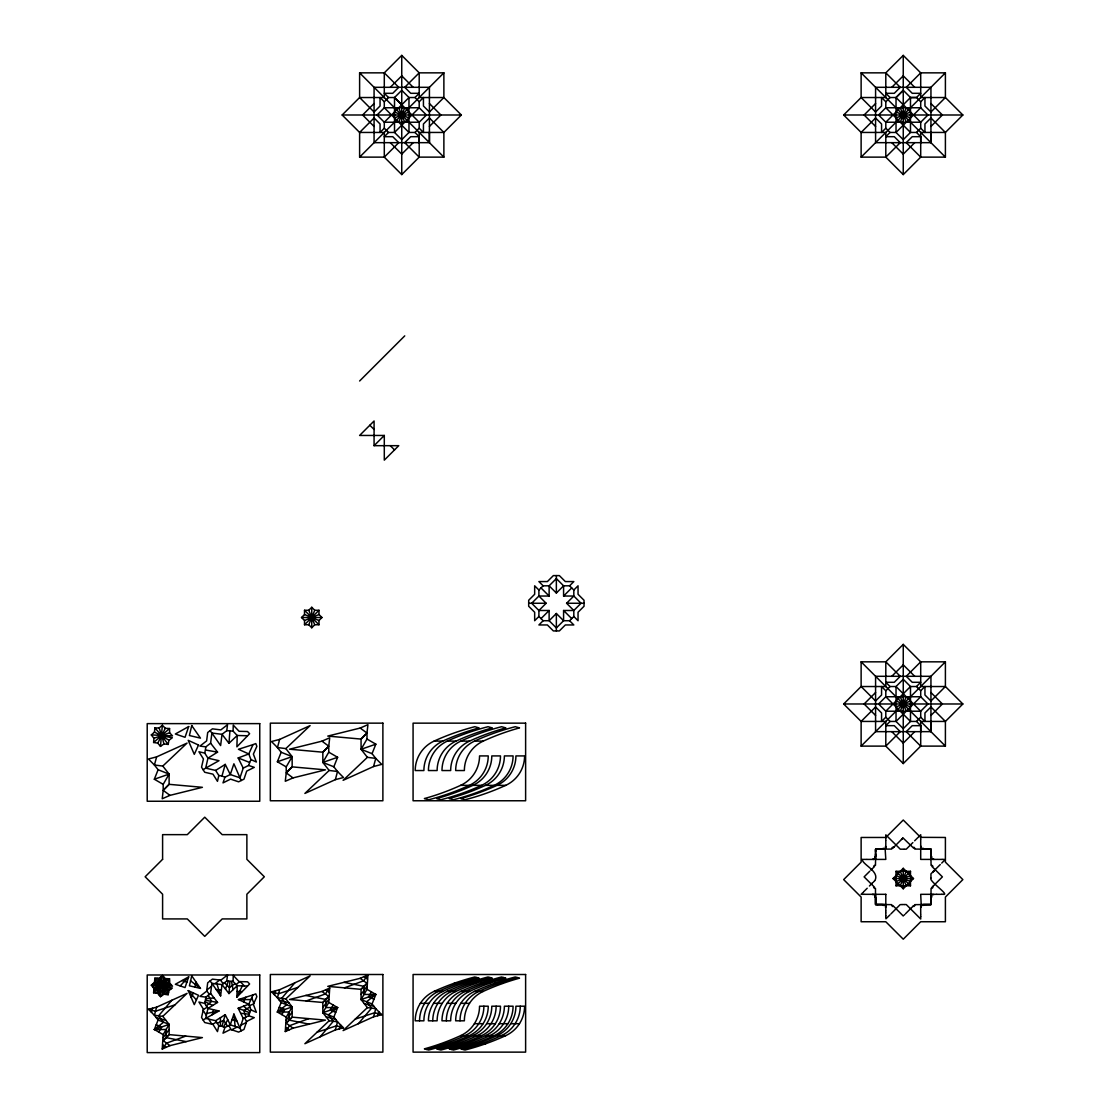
<?xml version="1.0" encoding="UTF-8"?>
<svg xmlns="http://www.w3.org/2000/svg" width="1108" height="1108" viewBox="0 0 1108 1108"><rect width="100%" height="100%" fill="white"/><g stroke="black" fill="none" stroke-linecap="round" stroke-linejoin="round"><path stroke-width="1.5" d="M384.296 101.77L384.296 107.767L377.066 114.997L384.296 122.226L384.296 128.209L388.534 132.448L394.517 132.448L401.747 139.677L408.977 132.448L414.974 132.448L419.198 128.209L419.198 122.226L426.428 114.997L419.198 107.767L419.198 101.77L414.974 97.532L408.977 97.532L384.296 122.226L419.198 122.226L394.517 97.532L388.534 97.532L384.296 101.77L380.058 97.532L380.058 106.008L374.075 111.991L359.615 97.532L359.615 72.851L384.296 72.851L401.747 55.4L419.198 72.851L443.879 72.851L443.879 97.532L461.344 114.997L443.879 132.448L443.879 157.128L419.198 157.128L401.747 174.579L384.296 157.128L384.296 132.448L359.615 132.448L359.615 157.128L384.296 157.128L398.755 142.669L392.758 136.686L384.296 136.686L388.534 132.448M419.198 142.669L419.198 136.686L414.974 132.448M429.419 142.669L429.419 87.31L374.075 87.31L374.075 142.669L429.419 142.669L429.419 132.448M538.904 590.038L538.904 596.035L531.674 603.264L538.904 610.494L538.904 616.477L543.142 620.715L549.125 620.715L556.355 627.945L563.584 620.715L569.581 620.715L573.819 616.477L573.819 610.494L581.049 603.264L573.819 596.035L573.819 590.038L569.581 585.813L563.584 585.813L556.355 578.584L549.125 585.813L543.142 585.813L538.904 590.038L534.665 585.813L534.665 594.276L528.682 600.273L528.682 606.256L534.665 612.253L534.665 620.715L538.904 616.477M549.125 596.035L549.125 585.813L556.355 593.043L563.584 585.813L563.584 596.035L573.819 596.035L566.59 603.264L573.819 610.494L563.584 610.494L563.584 620.715L556.355 613.486L549.125 620.715L549.125 610.494L538.904 610.494L546.133 603.264L538.904 596.035L549.125 596.035L541.023 587.933M875.472 888.339L875.569 904.543A20.415 20.401 -89.6 0 0 875.597 903.74L875.583 899.28M875.555 853.021L875.597 850.002A20.415 20.401 89.6 0 0 875.583 849.185L875.569 851.581M890.043 97.532L885.804 101.77L885.804 107.767L878.575 114.997L885.804 122.226L885.804 128.209L890.043 132.448L896.026 132.448L903.255 139.677L910.485 132.448L910.485 97.532L903.255 90.302L896.026 97.532L890.043 97.532L885.804 93.307L894.281 93.307L900.264 87.31L885.804 72.851L861.124 72.851L861.124 97.532L843.673 114.997L861.428 132.752M885.804 915.707L885.804 913.117M885.804 838.244L885.804 840.39M885.804 690.755L885.804 696.752L878.575 703.982L885.804 711.211L885.804 717.195L890.043 721.433L896.026 721.433L903.255 728.662L910.485 721.433L910.485 686.531L903.255 679.301L896.026 686.531L890.043 686.531L885.804 682.293L894.281 682.293L900.264 676.296L885.804 661.836L861.124 661.836L861.124 686.531L843.673 703.982L861.124 721.433L885.804 721.433L885.804 746.113L903.255 763.564L920.706 746.113L920.706 721.433L945.401 721.433L962.852 703.982L945.401 686.531L920.706 686.531L920.706 661.836L903.255 644.385L885.804 661.836L885.804 686.531L861.124 686.531L875.583 700.99L881.566 694.993L881.566 686.531L885.804 690.755L890.043 686.531M885.804 915.831L885.804 917.396M885.804 912.66L885.804 911.095M920.706 142.669L920.706 136.686L916.482 132.448L910.485 132.448L885.804 107.767L920.706 107.767L927.936 114.997L920.706 122.226L920.706 128.209L916.482 132.448M920.72 916.496L920.72 919.003L906.247 904.543L904.53 904.543M920.706 837.468L903.255 820.017L885.804 837.468L861.124 837.468L861.124 862.149L843.673 879.6L861.124 897.051L861.124 921.745L885.804 921.745L903.255 939.196L920.706 921.745L945.401 921.745L945.401 897.051L962.852 879.6L945.401 862.149L945.401 837.468L920.72 837.343L920.72 839.033M920.706 731.654L920.706 725.671L916.482 721.433L910.485 721.433L885.804 696.752L920.706 696.752L927.936 703.982L920.706 711.211L920.706 717.195L916.482 721.433M930.942 142.669L930.942 87.31L875.583 87.31L875.583 142.669L930.942 142.669L930.942 132.448M930.942 731.654L930.942 676.296L875.583 676.296L875.583 731.654L930.942 731.654L930.942 721.433M875.583 858.285L875.555 853.451M921.357 904.557L930.942 904.557L931.052 888.339M885.804 836.221L885.804 834.85L900.264 849.185L903.823 849.185M885.804 836.332L885.804 837.911M885.971 918.851L885.804 917.521M920.706 839.49L920.706 846.041M220.381 1026.036L220.437 1017.684M875.625 856.553L875.569 853.936M930.9 897.175L930.9 898.131M925.665 849.185L930.942 849.185A20.415 20.401 -89.6 0 0 930.914 850.002L931.052 865.39M930.9 855.598L930.9 856.553M930.955 901.801L930.928 898.477M930.928 855.251L930.942 849.185L914.737 849.074M875.583 899.114L875.625 897.175M885.832 847.911L885.818 846.526M885.818 907.092L885.832 905.818M920.693 905.818L920.706 914.017M930.928 902.605L930.928 903.74A20.415 20.401 89.6 0 0 930.942 904.543L914.737 904.654M885.818 907.577L885.804 910.651M920.706 846.166L920.693 847.911M233.082 731.141L233.248 725.144L239.079 731.294L247.541 731.529L249.605 733.704L236.904 746.82L237.209 735.49L233.082 731.141L226.766 730.657L222.029 734.327L211.891 733.039L210.063 730.671M233.082 981.425L233.248 975.428L239.079 981.577L247.541 981.799L249.605 983.973L236.904 997.103L237.209 985.76L233.082 981.425L226.766 980.94L222.029 984.61L211.891 983.322L210.063 980.954M875.569 858.769L875.472 865.39M160.48 746.39L162.364 725.269L165.327 728.288L169.552 728.538L169.621 732.776L172.502 735.864L151.325 734.936L153.929 738.274L153.61 742.499L157.793 743.122L160.48 746.39L163.942 743.939L168.139 744.438L168.942 740.283L172.336 737.734L161.893 735.864L154.469 732.097L151.325 734.936M160.729 976.937L160.494 982.187L157.045 978.239M160.48 996.674L162.364 975.552L165.327 978.572L169.552 978.821L169.621 983.045L172.502 986.148L151.325 985.206L153.929 988.558L153.61 992.782L157.793 993.391L160.48 996.674L163.942 994.222L168.139 994.721L168.942 990.566L172.336 988.017L161.893 986.148L154.469 982.38L151.325 985.206M163.859 977.076L163.624 982.325L167.419 978.696M203.124 769.728L205.673 768.135L207.944 758.163L204.772 753.094L205.88 746.847L210.603 743.177L211.891 733.039L220.617 745.573L222.029 734.327L228.982 743.288L237.209 735.49L247.43 735.754M203.124 1020.011L205.673 1018.418L207.944 1008.446L204.772 1003.377L205.88 997.131L210.603 993.46L211.891 983.322L220.617 995.857L222.029 984.61L228.982 993.571L237.209 985.76L247.43 986.037M229.896 731.238L228.982 743.288M228.982 993.571L229.896 981.522M154.469 732.097L154.898 727.887L159.137 728.011L162.364 725.269M154.469 982.38L154.898 978.17L159.137 978.295L162.364 975.552M169.967 1045.647L163.195 1040.62L169.122 1034.623L202.404 1037.6L169.967 1045.647L162.225 1049.041L163.181 1034.623L169.095 1024.388L162.793 1016.341L154.414 1015.302L148.444 1009.291L156.616 1007.158L187.072 993.364L162.793 1016.341M293.011 1028.182L286.238 1023.155L292.166 1017.144L325.461 1020.136L293.011 1028.182L285.282 1031.562L286.224 1017.158L292.138 1006.923L285.836 998.876L277.457 997.823L271.502 991.812L279.659 989.679L310.115 975.899L285.836 998.876M321.985 991.438L328.757 996.466L322.83 1002.477L289.534 999.485L321.985 991.438L329.713 988.045L328.771 1002.463L322.844 1012.698L329.159 1020.745L337.524 1021.784L343.494 1027.795L335.336 1029.928L304.88 1043.722L329.159 1020.745M360.211 978.309L366.983 983.35L361.056 989.347L327.76 986.355L360.211 978.309L367.939 974.929L366.997 989.333L361.083 999.568L367.385 1007.615L375.764 1008.668L381.72 1014.679L373.562 1016.812L343.106 1030.592L367.385 1007.615M226.766 730.657L227.514 724.715L220.824 729.909L212.417 728.842L207.695 732.513L206.628 740.906L199.939 746.1L205.88 746.847M226.766 980.94L227.514 974.998L220.824 980.178L212.417 979.126L207.695 982.796L206.628 991.189L199.939 996.383L205.88 997.131M159.123 995.012L159.829 989.804L155.716 993.087M162.225 995.427L162.931 990.22L166.02 994.472M167.114 987.09L166.74 989.181L163.292 991.688L159.081 991.134L156.422 987.796L156.796 983.558L159.995 980.76L164.247 980.94L167.197 984.029L167.197 986.148M210.603 743.177L217.556 752.138L207.944 758.163L218.996 760.697L205.673 768.135L215.631 770.42L218.816 775.489L217.473 781.334L212.971 774.16L204.717 772.262L201.545 767.193L203.429 758.938L198.928 751.764L204.772 753.094M212.334 1014.693L213.47 1009.72M210.603 993.46L217.556 1002.421L207.944 1008.446L218.996 1010.981L205.673 1018.418L215.631 1020.703L218.816 1025.773L217.473 1031.603L212.971 1024.429L204.717 1022.545L201.545 1017.476L203.429 1009.208L198.928 1002.034L204.772 1003.377M194.939 987.103L196.088 982.131M156.616 756.875L148.444 759.008L154.414 765.019L162.793 766.057L187.072 743.08L156.616 756.875L154.414 765.019L158.112 769.728L169.095 774.104L169.122 784.339L163.195 790.336L162.225 798.757L169.967 795.364L202.404 787.317L169.108 784.325L164.303 789.215M151.436 1012.296L152.53 1008.225M156.616 1007.158L154.414 1015.302L158.112 1020.011L169.095 1024.388L169.122 1034.623L163.929 1039.872M279.659 739.396L271.502 741.543L277.457 747.554L285.836 748.592L310.115 725.615L279.659 739.396L277.457 747.554L281.155 752.263L292.138 756.639L292.166 766.861L286.238 772.872L285.282 781.279L293.011 777.899L325.461 769.852L292.166 766.861L287.346 771.736M274.479 994.818L275.573 990.746M335.336 779.658L343.494 777.511L337.524 771.5L329.159 770.462L304.88 793.439L335.336 779.658L337.524 771.5L333.84 766.791L322.844 762.415L322.83 752.194L328.757 746.183L329.713 737.776L321.985 741.155L289.534 749.202L322.83 752.194L327.649 747.318M279.659 989.679L277.457 997.823L281.155 1002.546L292.138 1006.923L292.166 1017.144L286.972 1022.393M373.562 766.528L381.72 764.395L375.751 758.384L367.385 757.332L343.106 780.323L373.562 766.528L375.751 758.384L372.066 753.675L361.083 749.299L361.056 739.064L366.983 733.067L367.939 724.646L360.211 728.039L327.76 736.086L361.056 739.078L365.875 734.189M335.336 1029.928L337.524 1021.784L333.84 1017.075L322.844 1012.698L322.83 1002.477L328.01 997.214M339.408 1028.861L340.516 1024.789M373.562 1016.812L375.751 1008.668L372.066 1003.959L361.083 999.568L361.056 989.347L366.249 984.098M377.648 1015.745L378.742 1011.673M241.309 780.489L239.965 777.802L243.234 768.121L248.594 765.448L250.907 759.548L248.788 753.952L252.998 744.631L255.796 743.565L256.848 746.363L253.372 754.091L256.363 762.013L250.907 759.548M241.309 1030.772L239.965 1028.085L243.234 1018.39L248.594 1015.731L250.907 1009.831L248.788 1004.222L252.998 994.915L255.796 993.848L256.848 996.646L253.372 1004.374L256.363 1012.296L250.907 1009.831M218.816 775.489L221.96 776.015L225.243 764.395L230.284 774.547L239.965 777.802L233.899 763.8L230.284 774.547L224.924 777.207L223.013 782.885L230.589 779.118L238.622 781.819L243.982 779.159L246.682 771.126L254.272 767.359L248.594 765.448M218.816 1025.773L221.96 1026.299L225.243 1014.665L230.284 1024.831L239.965 1028.085L233.899 1014.083L230.284 1024.831L224.924 1027.49L223.013 1033.168L230.589 1029.401L238.622 1032.102L243.982 1029.443L246.682 1021.41L254.272 1017.643L248.594 1015.731M188.692 976.84L185.036 987.574L175.355 984.278L188.692 976.84L180.202 985.926M225.506 989.084L228.331 981.231M169.967 795.364L163.195 790.336L163.181 784.353L154.331 779.229L158.112 769.728M163.181 1034.623L154.331 1029.512L158.112 1020.011M293.011 777.899L286.238 772.872L286.224 766.875L277.374 761.764L281.155 752.263M333.84 766.791L337.621 757.29L328.771 752.18L328.757 746.183L321.985 741.155M372.066 753.675L375.847 744.174L366.997 739.05L366.983 733.067L360.211 728.039M286.224 1017.158L277.374 1012.033L281.155 1002.546M333.84 1017.075L337.621 1007.574L328.771 1002.463M372.066 1003.959L375.847 994.458L366.997 989.333M398.755 122.226L404.739 107.767M308.758 624.746L314.741 610.286L311.75 607.295L308.758 610.286L304.52 610.286L304.52 614.524L301.528 617.516L304.52 620.522L304.52 624.746L308.758 624.746L311.75 627.751L314.741 624.746L318.979 624.746L318.979 620.522L321.971 617.516L318.979 614.524L318.979 610.286L314.741 610.286M900.264 122.226L906.247 107.767M900.264 711.211L906.247 696.752M900.264 885.777L906.247 871.317M243.621 1001.895L245.727 997.242M157.793 743.122L165.327 728.288M157.793 993.391L165.327 978.572M191.255 997.615L193.374 992.962M236.904 997.103L242.32 985.898M163.181 784.353L169.095 774.104L162.793 766.057M286.224 766.875L292.138 756.639L285.836 748.592M158.749 1032.074L161.713 1026.95L156.214 1024.762M329.159 770.462L322.844 762.415L328.771 752.18M367.385 757.332L361.083 749.299L366.997 739.05M281.792 1014.596L284.756 1009.485L279.258 1007.297M333.189 1005.011L330.239 1010.136L335.724 1012.324M371.429 991.895L368.465 997.02L373.964 999.208M223.442 1026.894L227.763 1019.748M163.181 1037.628L169.108 1029.498M286.224 1020.149L292.152 1012.033M322.844 1007.587L328.757 999.458M361.07 994.458L366.997 986.342M162.225 1049.041L166.574 1043.14L185.756 1036.105M285.282 1031.562L289.617 1025.662L308.813 1018.64M329.713 988.045L325.364 993.945L306.182 1000.981M367.939 974.929L363.604 980.829L344.408 987.865M171.837 1000.261L158.596 1015.828L163.596 1022.199L154.331 1029.512L166.131 1029.512L166.158 1037.614L186.186 1041.631M294.894 982.782L281.654 998.35L286.653 1004.734L277.374 1012.033L289.174 1012.033L289.202 1020.149L309.229 1024.152M320.101 1036.825L333.342 1021.257L328.342 1014.886L337.621 1007.574L325.807 1007.574L325.794 999.471L305.766 995.455M358.327 1023.709L371.568 1008.141L366.568 1001.757L375.847 994.458L364.033 994.458L364.02 986.355L343.992 982.339M893.533 847.481L901.33 839.642M912.784 906.469L911.178 908.103M912.854 906.399L913.629 905.568M893.921 847.066L892.882 848.16M934.736 884.516L942.396 876.871L931.966 866.498M934.487 884.78L932.922 886.331M902.798 838.188L901.51 839.476L902.577 838.41M870.888 870.085L874.558 866.498M903.034 837.953L913.629 848.16M869.42 886.012L871.373 884.087L874.558 887.245M900.167 904.64L901.954 904.543M933.518 871.29L934.57 870.237L933.905 870.902M863.686 891.76L867.204 888.242M873.326 882.106L874.655 880.791M914.64 840.806L918.144 837.302M918.795 836.651L920.72 834.726L920.72 837.232M886.76 918.047L889.959 914.848M890.929 913.892L899.502 905.305M933.116 871.691L933.642 871.165L932.922 871.885M941.717 863.09L944.279 860.528M945.082 859.739L944.141 859.42M931.966 887.245L932.853 886.4M359.92 132.752L342.164 114.997L359.615 97.532L384.296 97.532L384.296 72.851L398.755 87.31L392.758 93.307L384.296 93.307L388.534 97.532M374.075 103.529L362.607 114.997L374.075 126.45M390.279 87.31L401.747 75.843L413.215 87.31M359.615 132.448L374.075 117.988L380.058 123.971L380.058 132.448L384.296 128.209M394.517 97.532L401.747 90.302L408.977 97.532L408.977 132.448L384.296 107.767L419.198 107.767L394.517 132.448L394.517 97.532L401.747 104.761M414.974 97.532L419.198 93.307L410.736 93.307L404.739 87.31L419.198 72.851L419.198 97.532L443.879 97.532L429.419 111.991L423.436 106.008L423.436 97.532L419.198 101.77M359.615 157.128L443.879 72.851M413.215 142.669L401.747 154.137L390.279 142.669M429.419 126.45L440.887 114.997L429.419 103.529M359.615 381L404.752 335.863M374.075 445.679L384.296 435.458L359.615 435.458L374.075 420.998L374.075 445.679L398.755 445.679L384.296 460.139L384.296 435.458M304.52 624.746L318.979 610.286M890.043 132.448L885.804 136.686L894.281 136.686L900.264 142.669L885.804 157.128L861.124 157.128L861.124 132.448L885.804 132.448L885.804 157.128L903.255 174.579L920.706 157.128L920.706 132.448L945.401 132.448L962.852 114.997L945.401 97.532L920.706 97.532L920.706 72.851L903.255 55.4L885.804 72.851L885.804 97.532L861.124 97.532L875.583 111.991L881.566 106.008L881.566 97.532L885.804 101.77M875.583 103.529L864.115 114.997L875.583 126.45M891.788 87.31L903.255 75.843L914.723 87.31M861.124 132.448L875.583 117.988L881.566 123.971L881.566 132.448L885.804 128.209M896.026 97.532L920.706 122.226L885.804 122.226L910.485 97.532L916.482 97.532L920.706 93.307L912.244 93.307L906.247 87.31L920.706 72.851L945.401 72.851L945.401 97.532L930.942 111.991L924.945 106.008L924.945 97.532L920.706 101.77L920.706 107.767L896.026 132.448L896.026 97.532L903.255 90.302M861.124 157.128L945.401 72.851M914.723 142.669L903.255 154.137L891.788 142.669M930.942 126.45L942.396 114.997L930.942 103.529M569.581 585.813L573.819 581.575L565.343 581.575L559.36 575.592L553.363 575.592L547.38 581.575L538.904 581.575L543.142 585.813M541.023 618.596L549.125 610.494M563.584 596.035L571.7 587.933M543.142 620.715L538.904 624.954L547.38 624.954L553.363 630.937L559.36 630.937L565.343 624.954L573.819 624.954L569.581 620.715M573.819 590.038L578.044 585.813L578.044 594.276L584.041 600.273L584.041 606.256L578.044 612.253L578.044 620.715L573.819 616.477M875.583 692.514L864.115 703.982L875.583 715.449M891.788 676.296L903.255 664.842L914.723 676.296M885.804 717.195L881.566 721.433L881.566 712.956L875.583 706.973L861.124 721.433L861.124 746.113L885.804 746.113L900.264 731.654L894.281 725.671L885.804 725.671L890.043 721.433M916.482 686.531L920.706 682.293L912.244 682.293L906.247 676.296L920.706 661.836L945.401 661.836L945.401 686.531L930.942 700.99L924.945 694.993L924.945 686.531L920.706 690.755L920.706 696.752L896.026 721.433L896.026 686.531L920.706 711.211L885.804 711.211L910.485 686.531L916.482 686.531L920.706 690.755M861.124 746.113L945.401 661.836M914.723 731.654L903.255 743.122L891.788 731.654M930.942 715.449L942.396 703.982L930.942 692.514M869.766 871.22L864.115 876.871L871.345 884.101M871.484 883.962L872.411 883.034M871.941 883.491L872.605 882.841M874.918 880.528C879.904 871.29 862.675 864.946 862.149 859.42M863.049 892.397L861.124 894.322L863.395 894.322M893.034 878.547L903.255 868.326L913.477 878.547L903.255 888.768L893.034 878.547L913.477 878.547M896.026 885.777L910.485 871.317L896.026 871.317L896.026 885.777L910.485 885.777L910.485 871.317M932.659 872.148L933.836 870.957M904.003 915.263L904.793 914.474M905.638 913.629L910.915 908.352M932.396 872.411L930.942 873.866L930.942 877.993M940.276 864.531L935.152 869.641M912.881 842.551L906.247 849.185L904.377 849.185M153.61 742.499L169.552 728.538M153.61 992.782L169.552 978.821M169.579 980.954L165.785 984.583L171.048 984.583M236.184 984.68L239.439 981.591M206.351 1005.912L211.614 1001.369L208.235 995.303M153.763 990.649L157.862 987.366L152.641 986.896M206.767 990.04L211.503 986.369M214.938 983.71L219.661 980.04M235.145 983.585L229.439 987.547L224.398 982.768M215.631 770.42L225.243 764.395M203.346 1009.568L207.154 1007.186M215.631 1020.703L225.243 1014.665M212.625 1024.36L216.434 1021.964M249.854 1007.034L243.802 1010.441L245.907 1017.061M231.697 1029.775L237.07 1027.102M240.948 1025.177L246.308 1022.518M217.223 1023.238L223.594 1020.482L227.597 1026.16M394.517 117.988L408.977 111.991M896.026 117.988L910.485 111.991M304.52 620.522L318.979 614.524M896.026 706.973L910.485 700.99M896.026 881.539L910.485 875.555M153.929 738.274L169.621 732.776M153.929 988.558L169.621 983.045M243.234 768.121L238.178 757.955L248.788 753.952L238.455 749.285L252.998 744.631M243.234 1018.39L238.178 1008.238L248.788 1004.222L238.455 999.568L252.998 994.915M249.328 1005.635L253.524 1004.042M154.331 779.229L169.095 774.104M277.374 761.764L292.138 756.639M322.844 762.415L337.621 757.29M361.083 749.299L375.847 744.174M154.331 1029.512L169.095 1024.388M277.374 1012.033L292.138 1006.923M322.844 1012.698L337.621 1007.574M361.083 999.568L375.847 994.458M174.925 1004.859L155.522 1011.23L148.444 1009.291M297.969 987.38L278.565 993.751L271.502 991.812M355.252 1019.111L374.656 1012.74L381.72 1014.679M317.013 1032.227L336.43 1025.856L343.494 1027.795M206.808 1013.432L218.996 1010.981M891.774 849.074L875.583 849.185L875.583 859.406L885.804 859.406L885.167 849.171M205.769 998.724L214.079 997.948M921.51 849.185L920.706 849.157L920.706 859.406L930.942 859.406L930.942 849.185A20.415 20.401 -0.4 0 1 930.124 849.199L921.828 849.185M883.076 904.516L875.735 904.543A20.415 20.401 -0.4 0 1 876.386 904.53L877.813 904.557M921.191 904.557L920.706 894.322L930.942 894.322L930.928 904.543A20.415 20.401 0.4 0 0 930.124 904.53L926.122 904.543M884.683 849.185L875.735 849.185A20.415 20.401 0.4 0 0 876.386 849.199L877.204 849.199M925.512 849.185L924.557 849.213M933.725 859.42L932.327 859.434M933.961 859.42L937.036 859.406M872.55 894.308L874.309 894.295M874.198 859.434L872.91 859.434M872.439 894.322L864.974 894.322M932.216 894.295L936.592 894.322M878.325 849.171L882.467 849.24M881.968 904.53L877.841 904.543M924.238 849.213L923.601 849.213M923.435 904.516L925.831 904.543M936.814 894.322L941.537 894.322M902.134 904.543L904.322 904.543M862.495 859.42L864.406 859.406M943.116 894.322C950.622 895.555 928.573 881.012 930.942 878.173M910.485 97.532L916.482 97.532L920.706 101.77M342.164 114.997L461.344 114.997M843.673 114.997L962.852 114.997M419.198 136.686L410.736 136.686L404.739 142.669L419.198 157.128L419.198 132.448L443.879 132.448L429.419 117.988L423.436 123.971L423.436 132.448L419.198 128.209M920.706 136.686L912.244 136.686L906.247 142.669L920.706 157.128L945.401 157.128L945.401 132.448L930.942 117.988L924.945 123.971L924.945 132.448L920.706 128.209M528.682 603.264L546.133 603.264M566.59 603.264L584.041 603.264M301.528 617.516L321.971 617.516M843.673 703.982L962.852 703.982M920.706 725.671L912.244 725.671L906.247 731.654L920.706 746.113L945.401 746.113L945.401 721.433L930.942 706.973L924.945 712.956L924.945 721.433L920.706 717.195M434.101 741.1L442.784 741.1A240.741 240.741 0 0 1 479.058 727.887L474.806 726.71A240.741 240.741 0 0 0 434.101 741.1A32.381 32.381 0 0 0 415.209 770.545L423.893 770.545A32.381 32.381 0 0 1 442.784 741.1M447.313 741.1L456.011 741.1A240.741 240.741 0 0 1 492.271 727.887L488.019 726.71A240.741 240.741 0 0 0 447.313 741.1A32.381 32.381 0 0 0 428.422 770.545L437.12 770.545A32.381 32.381 0 0 1 456.011 741.1M460.873 741.1L469.557 741.1A240.741 240.741 0 0 1 505.816 727.887L501.564 726.71A240.741 240.741 0 0 0 460.873 741.1A32.381 32.381 0 0 0 441.981 770.545L450.665 770.545A32.381 32.381 0 0 1 469.557 741.1M474.556 741.1L483.254 741.1A240.741 240.741 0 0 1 519.514 727.887L515.262 726.71A240.741 240.741 0 0 0 474.556 741.1A32.381 32.381 0 0 0 455.665 770.545L464.363 770.545A32.381 32.381 0 0 1 483.254 741.1M460.651 785.35L469.349 785.35A32.381 32.381 0 0 0 488.24 755.919L479.542 755.919A32.381 32.381 0 0 1 460.651 785.35A240.741 240.741 0 0 1 424.392 798.563L428.644 799.754A240.741 240.741 0 0 0 469.349 785.35M472.908 785.35L481.592 785.35A32.381 32.381 0 0 0 500.484 755.919L491.8 755.919A32.381 32.381 0 0 1 472.908 785.35A240.741 240.741 0 0 1 436.635 798.563L440.887 799.754A240.741 240.741 0 0 0 481.592 785.35M485.498 785.35L494.182 785.35A32.381 32.381 0 0 0 513.073 755.919L504.375 755.919A32.381 32.381 0 0 1 485.498 785.35A240.741 240.741 0 0 1 449.225 798.563L453.477 799.754A240.741 240.741 0 0 0 494.182 785.35M497.021 785.35L505.719 785.35A32.381 32.381 0 0 0 524.596 755.919L515.913 755.919A32.381 32.381 0 0 1 497.021 785.35A240.741 240.741 0 0 1 460.762 798.563L465.014 799.754A240.741 240.741 0 0 0 505.719 785.35M941.994 859.406L937.479 859.42M942.215 859.406L943.559 859.406M864.531 894.322L863.852 894.322M941.772 894.322L942.673 894.322M454.128 983.281L462.812 983.281M467.341 983.281L476.038 983.281M480.9 983.281L489.584 983.281M494.584 983.281L503.281 983.281M434.101 991.383L442.784 991.383A240.741 240.741 0 0 1 479.058 978.17L474.806 976.993A240.741 240.741 0 0 0 434.101 991.383A32.381 32.381 0 0 0 415.209 1020.814L423.893 1020.814A32.381 32.381 0 0 1 442.784 991.383M447.313 991.383L456.011 991.383A240.741 240.741 0 0 1 492.271 978.17L488.019 976.993A240.741 240.741 0 0 0 447.313 991.383A32.381 32.381 0 0 0 428.422 1020.814L437.12 1020.814A32.381 32.381 0 0 1 456.011 991.383M460.873 991.383L469.557 991.383A240.741 240.741 0 0 1 505.816 978.17L501.564 976.993A240.741 240.741 0 0 0 460.873 991.383A32.381 32.381 0 0 0 441.981 1020.814L450.665 1020.814A32.381 32.381 0 0 1 469.557 991.383M474.556 991.383L483.254 991.383A240.741 240.741 0 0 1 519.514 978.17L515.262 976.993A240.741 240.741 0 0 0 474.556 991.383A32.381 32.381 0 0 0 455.665 1020.814L464.363 1020.814A32.381 32.381 0 0 1 483.254 991.383M238.455 999.568L250.893 999.568M420.334 1003.336L429.031 1003.336M433.56 1003.336L442.244 1003.336M447.106 1003.336L455.79 1003.336M460.803 1003.336L469.487 1003.336M474.418 1023.695L483.102 1023.695M486.661 1023.695L495.359 1023.695M499.251 1023.695L507.935 1023.695M510.788 1023.695L519.472 1023.695M460.651 1035.634L469.349 1035.634A32.381 32.381 0 0 0 488.24 1006.202L479.542 1006.202A32.381 32.381 0 0 1 460.651 1035.634A240.741 240.741 0 0 1 424.392 1048.847L428.644 1050.024A240.741 240.741 0 0 0 469.349 1035.634M472.908 1035.634L481.592 1035.634A32.381 32.381 0 0 0 500.484 1006.202L491.8 1006.202A32.381 32.381 0 0 1 472.908 1035.634A240.741 240.741 0 0 1 436.635 1048.847L440.887 1050.024A240.741 240.741 0 0 0 481.592 1035.634M485.498 1035.634L494.182 1035.634A32.381 32.381 0 0 0 513.073 1006.202L504.375 1006.202A32.381 32.381 0 0 1 485.498 1035.634A240.741 240.741 0 0 1 449.225 1048.847L453.477 1050.024A240.741 240.741 0 0 0 494.182 1035.634M497.021 1035.634L505.719 1035.634A32.381 32.381 0 0 0 524.596 1006.202L515.913 1006.202A32.381 32.381 0 0 1 497.021 1035.634A240.741 240.741 0 0 1 460.762 1048.847L465.014 1050.024A240.741 240.741 0 0 0 505.719 1035.634M440.624 1043.75L449.322 1043.75M452.881 1043.75L461.565 1043.75M465.471 1043.75L474.155 1043.75M476.994 1043.75L485.692 1043.75M864.974 859.406L866.788 859.42M867.01 859.42L872.55 859.42M882.633 904.502L885.167 904.557M873.506 859.434L873.63 859.434A17.991 1.773 11.2 0 0 872.855 859.046M885.32 904.557L891.774 904.654M237.057 991.438L242.167 991.577M152.918 983.779L158.139 984.25L154.691 980.289M240.713 1013.321L249.009 1014.194M216.254 989.582L221.323 990.233M205.659 750.033L217.556 752.138M217.556 1002.421L205.659 1000.316M170.618 989.305L165.452 988.378L168.555 992.616M200.451 988.391L189.413 985.815L191.739 975.871L200.451 988.391L190.576 980.843M364.227 1003.599L373.908 1006.313M279.313 1000.192L288.994 1002.892M326.001 1016.715L335.682 1019.429M156.256 1017.656L165.937 1020.371M232.084 1019.457L236.932 1021.077M182.031 980.552L186.864 982.2M249.425 762.373L238.178 757.955M238.178 1008.238L249.425 1012.657M221.96 776.015L224.924 777.207M221.96 1026.299L224.924 1027.49M896.026 111.991L910.485 117.988M394.517 111.991L408.977 117.988M896.026 700.99L910.485 706.973M304.52 614.524L318.979 620.522M896.026 875.555L910.485 881.539M188.208 990.607L198.526 995.316L194.288 1004.624L188.208 990.607L196.407 999.97M205.215 1001.84L212.75 1005.441M154.898 727.887L161.893 735.864L168.942 740.283M154.898 978.17L161.893 986.148L168.942 990.566M364.075 976.619L367.468 979.14M325.849 989.749L329.242 992.256M285.753 1027.351L289.146 1029.872M162.71 1044.83L166.103 1047.337M243.483 1006.23L250.173 1011.244M892.882 905.568L903.255 916.011M861.124 72.851L945.401 157.128M359.615 72.851L443.879 157.128M861.124 661.836L945.401 746.113M896.026 871.317L910.485 885.777M563.584 610.494L571.7 618.596M369.837 425.237L374.075 429.475M390.279 445.679L394.517 449.917M304.52 610.286L318.979 624.746M240.242 981.605L244.369 985.954M220.464 980.137L223.22 983.682M206.67 990.829L209.426 994.388M159.137 728.011L161.893 735.864L168.139 744.438M159.137 978.295L161.893 986.148L168.139 994.721M203.166 1010.357L206.351 1015.427M208.65 1019.097L211.836 1024.18M244.577 1017.726L246.572 1021.756M228.941 1025.496L230.935 1029.512M900.264 107.767L906.247 122.226M900.264 696.752L906.247 711.211M900.264 871.317L906.247 885.777M398.755 107.767L404.739 122.226M308.758 610.286L314.741 624.746M251.738 997.699L253.857 1003.308M216.96 983.959L220.617 995.857M161.893 735.864L163.942 743.939M161.893 986.148L163.942 994.222M231.489 981.466L233.096 989.666M233.899 1014.083L235.131 1026.451M885.804 846.041L885.804 840.847M920.706 914.474L920.72 916.385M903.255 55.4L903.255 174.579M903.255 644.385L903.255 763.564M903.255 868.326L903.255 888.768M556.355 575.592L556.355 593.043M556.355 613.486L556.355 630.937M401.747 55.4L401.747 174.579M311.75 607.295L311.75 627.751M419.558 1020.814A32.381 32.381 0 0 1 438.449 991.383A240.741 240.741 0 0 1 476.911 977.575M432.771 1020.814A32.381 32.381 0 0 1 451.662 991.383A240.741 240.741 0 0 1 490.124 977.575M446.316 1020.814A32.381 32.381 0 0 1 465.208 991.383A240.741 240.741 0 0 1 503.669 977.575M460.014 1020.814A32.381 32.381 0 0 1 478.905 991.383A240.741 240.741 0 0 1 517.367 977.575M520.261 1006.202A32.381 32.381 0 0 1 501.37 1035.634A240.741 240.741 0 0 1 462.909 1049.442M508.724 1006.202A32.381 32.381 0 0 1 489.833 1035.634A240.741 240.741 0 0 1 451.371 1049.442M496.135 1006.202A32.381 32.381 0 0 1 477.243 1035.634A240.741 240.741 0 0 1 438.782 1049.442M483.891 1006.202A32.381 32.381 0 0 1 465 1035.634A240.741 240.741 0 0 1 426.538 1049.442M874.628 865.279A12.507 6.177 -12.1 0 1 873.589 866.262M874.794 856.553A16.814 15.166 -86.3 0 1 874.558 859.226M873.589 887.48A12.507 6.177 12.1 0 1 874.628 888.45M874.558 894.516A16.814 15.166 86.3 0 1 874.794 897.189M873.658 894.391A17.991 1.773 -11.2 0 1 872.855 894.682M891.677 905.485A12.507 6.177 77.9 0 1 892.646 906.538M882.938 905.333A16.814 15.166 3.7 0 1 885.611 905.568M885.444 907.272A17.991 1.773 -78.8 0 1 885.735 906.469M931.883 888.45A12.507 6.177 -12.1 0 1 932.936 887.48M931.717 897.189A16.814 15.166 -86.3 0 1 931.966 894.516M933.67 894.682A17.991 1.773 11.2 0 1 932.867 894.391M913.865 906.538A12.507 6.177 -77.9 0 1 914.848 905.485M920.9 905.568A16.814 15.166 -3.7 0 1 923.573 905.333M920.776 906.469A17.991 1.773 78.8 0 1 921.08 907.272M932.936 866.262A12.507 6.177 12.1 0 1 931.883 865.279M931.966 859.226A16.814 15.166 86.3 0 1 931.717 856.553M932.867 859.351A17.991 1.773 -11.2 0 1 933.67 859.046M914.848 848.243A12.507 6.177 77.9 0 1 913.865 847.191M923.573 848.409A16.814 15.166 3.7 0 1 920.9 848.16M921.08 846.457A17.991 1.773 -78.8 0 1 920.776 847.26M892.646 847.191A12.507 6.177 -77.9 0 1 891.677 848.243M885.611 848.16A16.814 15.166 -3.7 0 1 882.938 848.409M885.735 847.26A17.991 1.773 78.8 0 1 885.444 846.457M191.739 725.588L189.413 735.532L200.451 738.122L191.739 725.588M188.692 726.557L185.036 737.291L175.355 733.995L188.692 726.557M198.526 745.033L194.288 754.34L188.208 740.338L198.526 745.033M162.599 859.323L145.148 876.774L162.599 894.225L162.599 918.92L187.294 918.92L204.745 936.371L222.196 918.92L246.876 918.92L246.876 894.225L264.327 876.774L246.876 859.323L246.876 834.643L222.196 834.643L204.745 817.192L187.294 834.643L162.599 834.643L162.599 859.323M382.883 723.15L270.338 723.15L270.338 800.765L382.883 800.765L382.883 723.15M525.621 723.15L413.076 723.15L413.076 800.765L525.621 800.765L525.621 723.15M259.757 723.621L147.212 723.621L147.212 801.25L259.757 801.25L259.757 723.621M885.804 894.322L875.583 894.322L875.583 904.543L885.804 904.543L885.804 894.322M382.883 974.5L270.338 974.5L270.338 1052.129L382.883 1052.129L382.883 974.5M525.621 974.5L413.076 974.5L413.076 1052.129L525.621 1052.129L525.621 974.5M259.757 974.985L147.212 974.985L147.212 1052.6L259.757 1052.6L259.757 974.985"/></g></svg>
